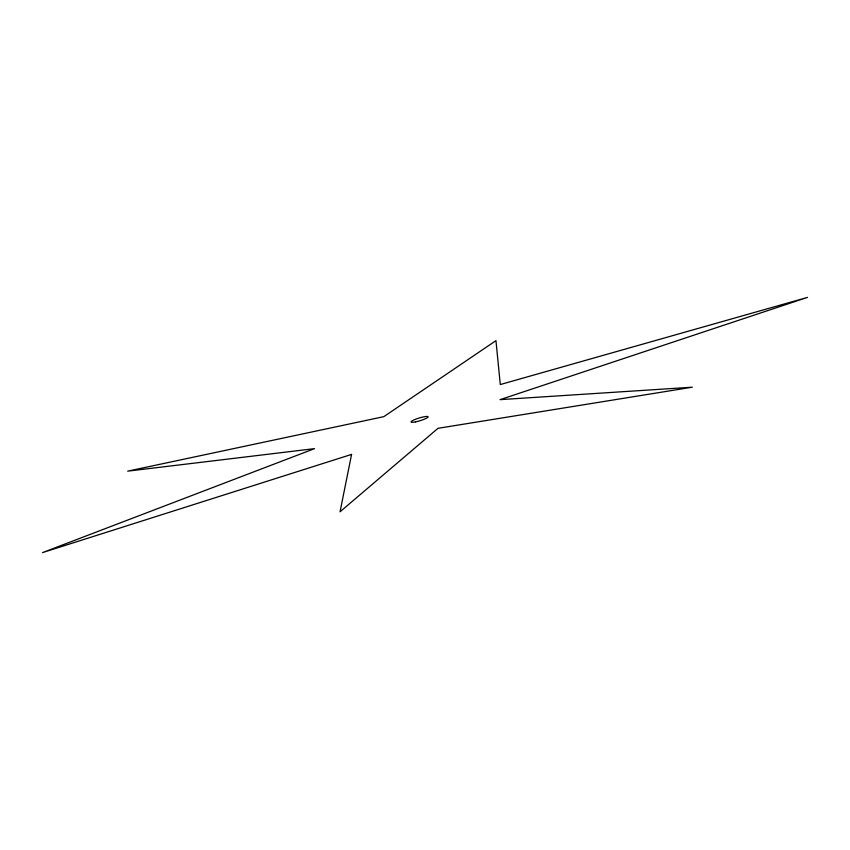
<?xml version="1.0" encoding="UTF-8"?>
<svg xmlns="http://www.w3.org/2000/svg" width="850" height="850" viewBox="0 0 850 850"><rect width="100%" height="100%" fill="white"/><g stroke="black" fill="none" stroke-linecap="round" stroke-linejoin="round"><path stroke-width="1.27" d="M351.571 454.41L340.053 511.785L438.016 428.315L692.325 387.196L500.066 399.649L807.5 297.383L500.299 384.551L495.954 340.648L383.828 416.649L127.691 471.155L314.532 448.641L42.5 552.617L351.571 454.41M415.469 421.887A8.904 1.424 -16.9 0 0 428.124 416.819A8.904 1.424 -16.9 0 0 415.193 419.39A8.904 1.424 -16.9 0 0 415.469 421.887"/></g></svg>
